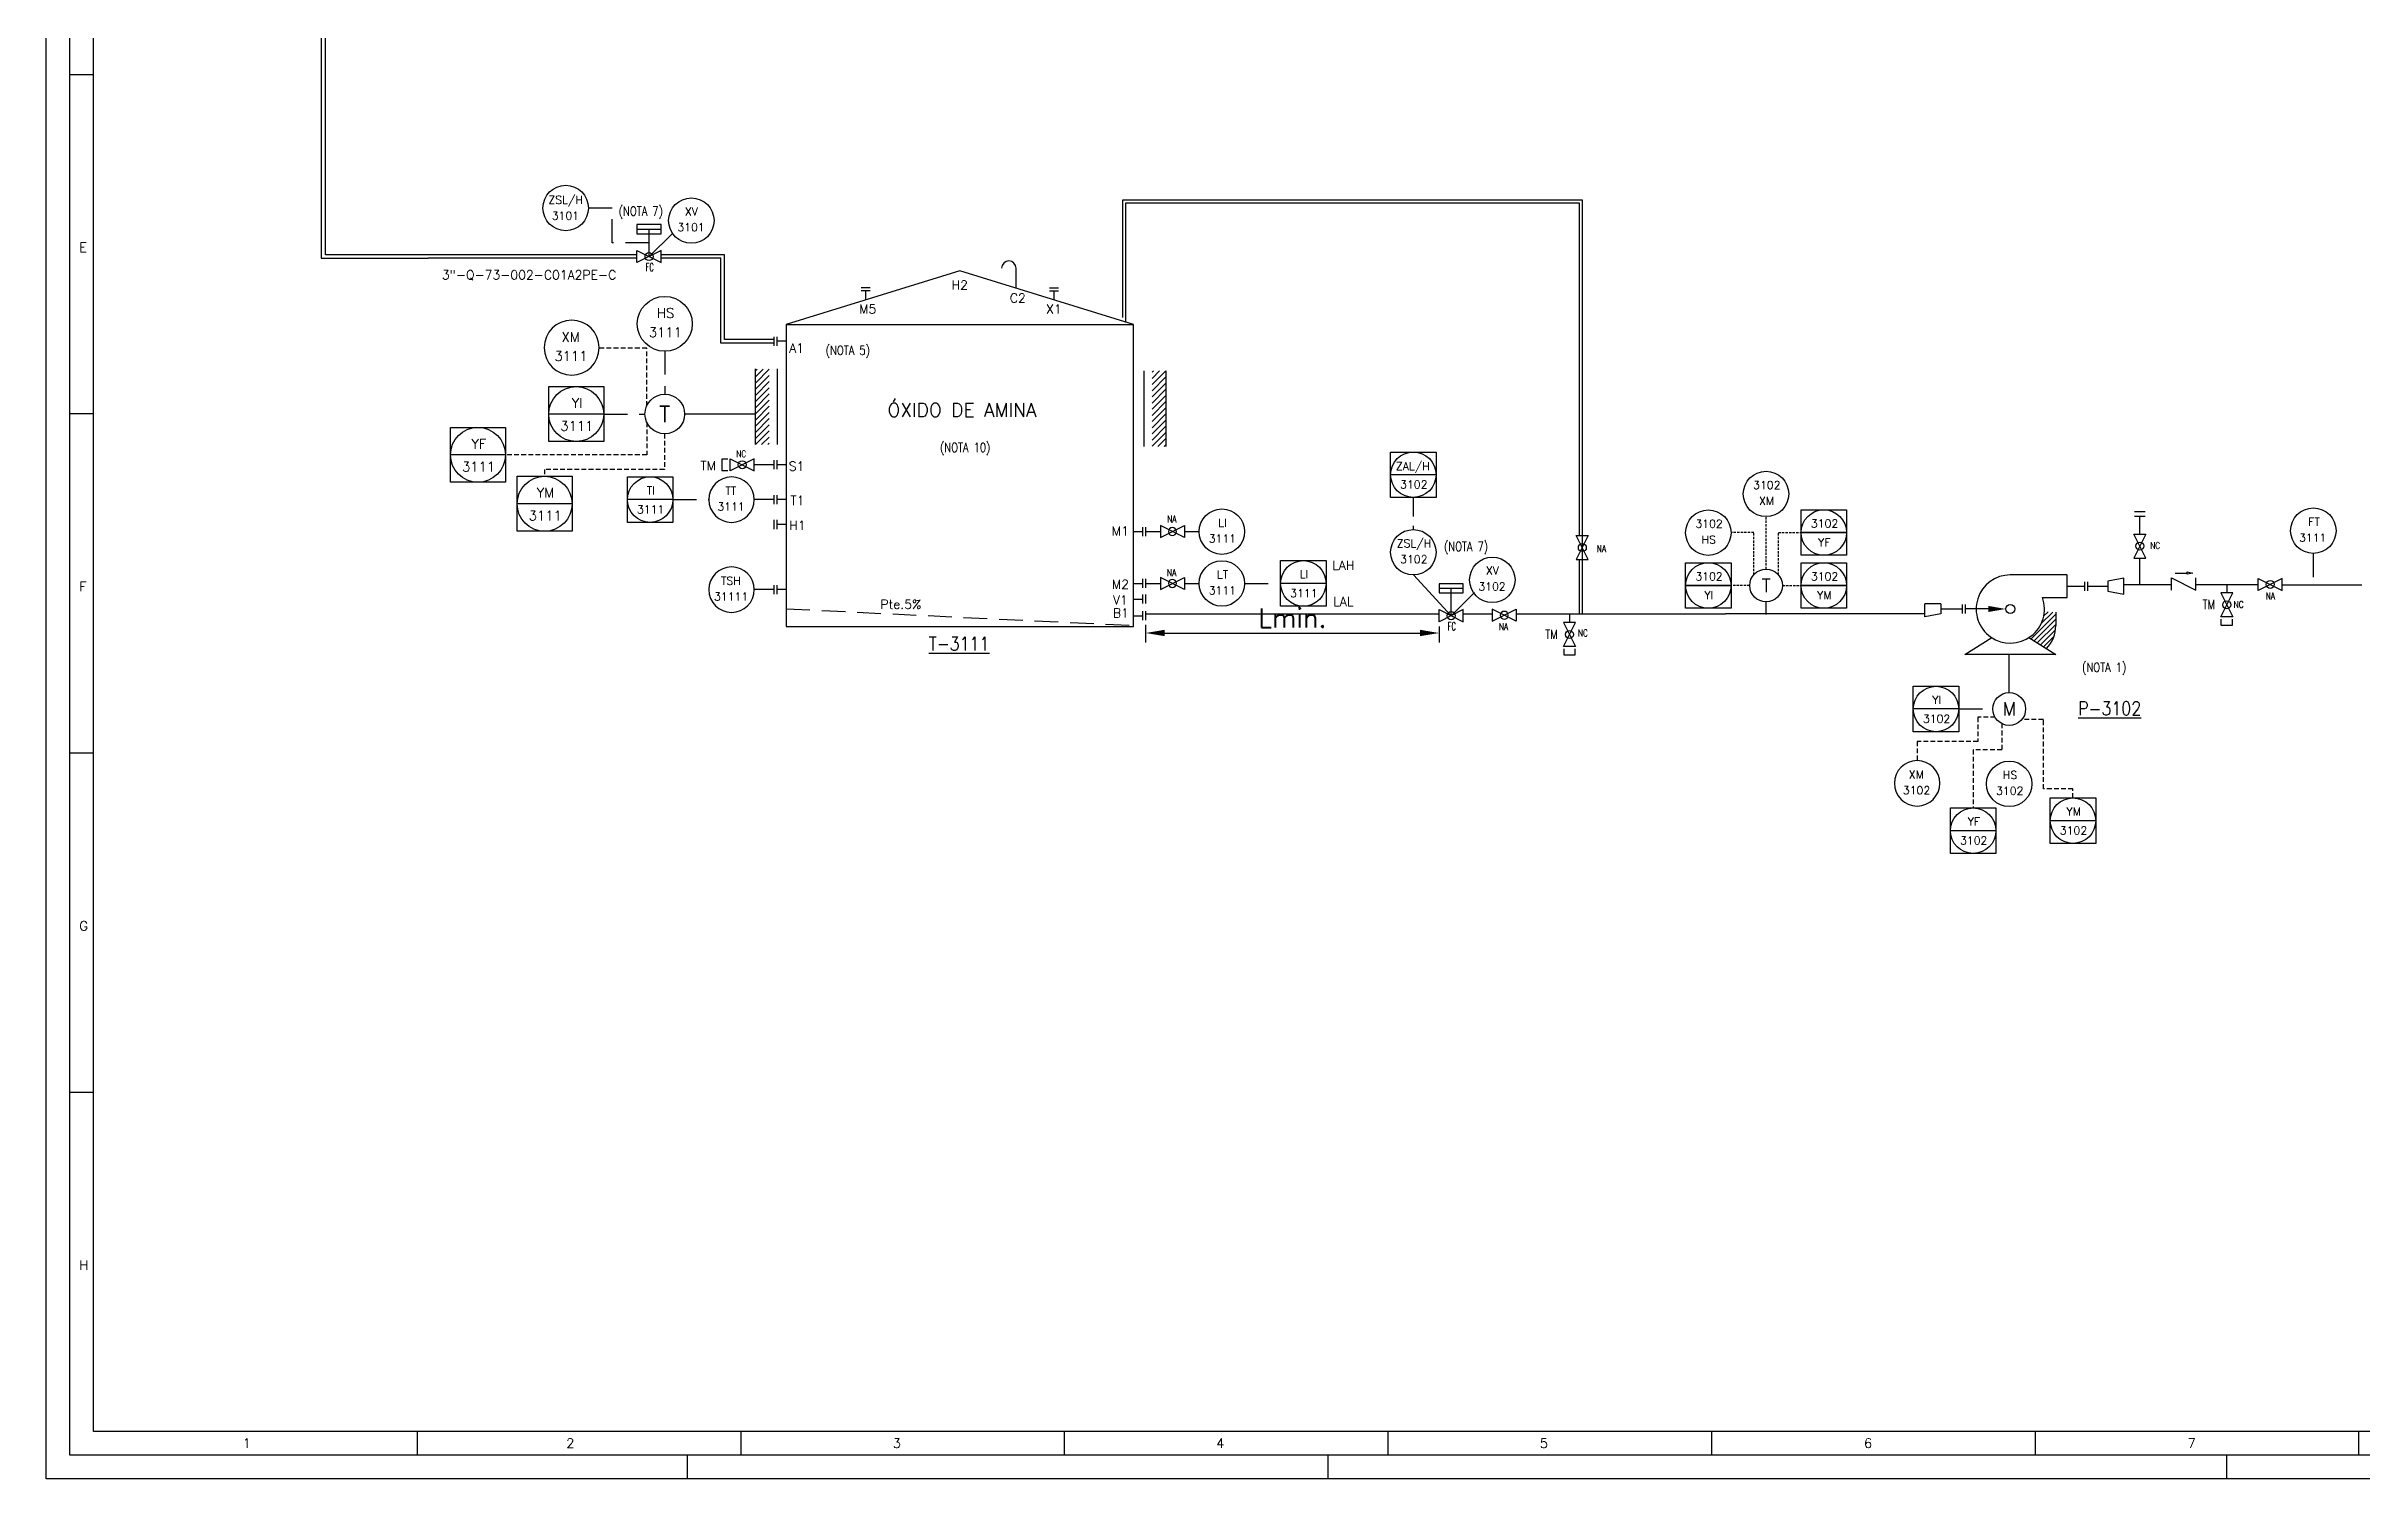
# Model space of a CAD drawing. Header units: millimetres. Extents: x 559 to 3993, y 623 to 920.
# Drawn here: x 3095.2 to 3339.7, y 622.9 to 774.2 of the extents above; entities that cross this region are included whole.
import ezdxf
from ezdxf.enums import TextEntityAlignment as Align

# ---------------------------------------------------------------- set-up
doc = ezdxf.new("R2010")
doc.units = ezdxf.units.MM
doc.linetypes.add('TRAZOS', pattern=[0.75, 0.5, -0.25])
for name, color, linetype in [('CAJETIN', 1, 'Continuous'), ('COTAS', 4, 'Continuous'), ('EQUIPOS', 5, 'Continuous'), ('EQUIPOS 02', 1, 'Continuous'), ('FORMATO', 7, 'Continuous'), ('INSTRUMENTOS', 1, 'Continuous'), ('TEX', 7, 'Continuous'), ('TEXTO-VALVULAS Y ACCESORIOS', 7, 'Continuous'), ('TUBERIA', 5, 'Continuous'), ('TUBERÍA2', 1, 'TRAZOS'), ('VALVULAS Y ACCESORIOS', 1, 'Continuous')]:
    doc.layers.add(name, color=color, linetype=linetype)
doc.layers.add('TUBERÍA3', color=1, linetype='Continuous', true_color=0xff0000)
doc.styles.add('PY', font='ROMANS.shx')
doc.styles.add('PY1', font='ROMANS.shx', dxfattribs={"width": 0.8})
doc.styles.add('PY3', font='ROMANS.shx', dxfattribs={"width": 0.6})
doc.linetypes.add('SEÑAL_MECANICA2', pattern='A,4.411183,["o",PY,S=4.130212,R=360,X=0,Y=-1.374288],0.588817,-0.374158,["",PY,S=2,R=360,X=0,Y=-0.688262],-2.183682', length=7.55784)
doc.dimstyles.new('1-5', dxfattribs={"dimtxt": 2, "dimasz": 2, "dimexe": 1, "dimexo": 0.5, "dimgap": 0.6, "dimtad": 1, "dimdec": 0, "dimlfac": 5, "dimzin": 0, "dimdsep": 46, "dimtxsty": 'PY', "dimcen": 0.7, "dimclrd": 4, "dimclre": 4, "dimclrt": 7, "dimazin": 0, "dimtfac": 1, "dimtdec": 0, "dimtofl": 0, "dimtmove": 0, "dimatfit": 3, "dimfxl": 1, "dimtolj": 1, "dimtzin": 0, "dimarcsym": 0})

# ---------------------------------------------------------------- blocks, each defined once
blk = doc.blocks.new('VALV GLOB-V')
at = {"layer": 'INSTRUMENTOS', "color": 1, "flags": 128}
blk.add_lwpolyline([(5.7, -1.43), (5.7, 1.43), (0, -1.43), (0, 1.43)], close=True, dxfattribs=at)
at = {"layer": 'INSTRUMENTOS', "color": 1}
blk.add_circle((2.85, 0), 0.95, dxfattribs=at)
at = {"layer": 'INSTRUMENTOS', "color": 7, "linetype": 'SEÑAL_MECANICA2', "style": 'PY'}
blk.add_attdef('REF.', text='', height=2, dxfattribs=at).set_placement((3, -3.37), align=Align.MIDDLE)
blk = doc.blocks.new('SEÑAL CIR')
at = {"color": 1}
blk.add_circle((0, 5.7), 5.7, dxfattribs=at)
at = {"layer": 'INSTRUMENTOS', "linetype": 'Continuous', "style": 'PY', "flags": 4}
for p in [(0.18, 6.94), (0.13, 2.95)]:
    blk.add_attdef('---', text='', height=2, dxfattribs=at).set_placement(p, align=Align.CENTER)
blk = doc.blocks.new('SEÑAL CIRCU MARCO')
at = {"color": 1, "linetype": 'Continuous', "ltscale": 0.5}
blk.add_line((5.7, 5.7), (-5.7, 5.7), dxfattribs=at)
at = {"color": 1, "flags": 128}
blk.add_lwpolyline([(5.7, 0), (-5.7, 0), (-5.7, 11.4), (5.7, 11.4)], close=True, dxfattribs=at)
at = {"color": 1}
blk.add_circle((0, 5.7), 5.7, dxfattribs=at)
at = {"style": 'PY'}
for tag, p in [('XXX', (0.18, 7.98)), ('YYY', (0.13, 3.24))]:
    blk.add_attdef(tag, text='', height=2, dxfattribs=at).set_placement(p, align=Align.MIDDLE)
blk = doc.blocks.new('*D19')
at = {"layer": 'COTAS', "color": 4, "lineweight": -2, "transparency": 16777216}
for p, q in [((3211.3, 713.06), (3211.3, 711.21)), ((3213.3, 712.21), (3240.28, 712.21)), ((3242.28, 712.9), (3242.28, 711.21))]:
    blk.add_line(p, q, dxfattribs=at)
at = {"layer": 'COTAS', "color": 4, "transparency": 16777216}
for points in [[(3213.3, 712.55), (3213.3, 711.88), (3211.3, 712.21)], [(3240.28, 712.55), (3240.28, 711.88), (3242.28, 712.21)]]:
    blk.add_solid(points, dxfattribs=at)
at = {"layer": 'Defpoints', "color": 0, "transparency": 16777216}
for p in [(3211.3, 713.56), (3242.28, 713.4), (3242.28, 712.21)]:
    blk.add_point(p, dxfattribs=at)
at = {"layer": 'COTAS', "color": 7, "transparency": 16777216, "insert": (3226.79, 713.81), "char_height": 2, "attachment_point": 5, "style": 'PY'}
blk.add_mtext('\\A1;Lmin.', dxfattribs=at)
blk = doc.blocks.new('MARCO-A1')
at = {"layer": 'FORMATO', "color": 5}
for p, q in [((5, 297), (10, 297)), ((5, 225.25), (10, 225.25)), ((5, 153.5), (10, 153.5)), ((5, 81.75), (10, 81.75)), ((78.42, 10), (78.42, 5)), ((146.83, 10), (146.83, 5)), ((215.25, 10), (215.25, 5)), ((283.67, 10), (283.67, 5)), ((352.08, 10), (352.08, 5)), ((420.5, 10), (420.5, 5)), ((488.92, 10), (488.92, 5))]:
    blk.add_line(p, q, dxfattribs=at)
at = {"layer": 'FORMATO', "color": 1, "linetype": 'Continuous'}
for p, q in [((135.5, 5), (135.5, 0)), ((271, 5), (271, 0)), ((461, 5), (461, 0))]:
    blk.add_line(p, q, dxfattribs=at)
at = {"layer": 'FORMATO', "color": 1}
blk.add_lwpolyline([(0, 594), (841, 594), (841, 0), (0, 0)], close=True, dxfattribs=at)
at = {"layer": 'FORMATO', "color": 5}
blk.add_lwpolyline([(5, 589), (836, 589), (836, 5), (5, 5)], close=True, dxfattribs=at)
at = {"layer": 'FORMATO', "color": 8, "linetype": 'Continuous'}
blk.add_lwpolyline([(10, 584), (831, 584), (831, 10), (10, 10)], close=True, dxfattribs=at)
at = {"layer": 'FORMATO', "color": 1, "style": 'PY'}
for s, p in [('E', (7, 259.42)), ('F', (7, 187.67)), ('G', (7, 115.92)), ('H', (7, 44.17)), ('1', (41.52, 6.5)), ('2', (109.93, 6.5)), ('3', (178.99, 6.5)), ('4', (247.4, 6.5)), ('5', (315.82, 6.5)), ('6', (384.34, 6.5)), ('7', (452.75, 6.5))]:
    blk.add_text(s, height=2, dxfattribs=at).set_placement(p)
blk = doc.blocks.new('REDUCCION')
at = {"color": 1}
for p, q in [((0, 2), (0, -2)), ((4, 1.25), (0, 2)), ((4, -1.25), (4, 1.25)), ((0, -2), (4, -1.25))]:
    blk.add_line(p, q, dxfattribs=at)
at = {"style": 'PY1', "width": 0.8}
blk.add_attdef('.', text='', height=2, dxfattribs=at).set_placement((2, -3.65), align=Align.MIDDLE)
blk = doc.blocks.new('FLECHA')
at = {"color": 1}
blk.add_solid([(-0.88, -5), (0.87, -5), (0, 0)], dxfattribs=at)
blk = doc.blocks.new('reduccion1')
at = {"color": 1}
for p, q in [((-3.5084, -1.7542), (-3.5084, 1.096375)), ((0, 1.096375), (-3.5084, 1.096375)), ((0, 1.096375), (0, -1.096375)), ((0, -1.096375), (-3.5084, -1.7542))]:
    blk.add_line(p, q, dxfattribs=at)
blk = doc.blocks.new('VALVULA RETENCION')
at = {"layer": 'VALVULAS Y ACCESORIOS'}
blk.add_line((0.79, 2.4), (3.43, 2.4), dxfattribs=at)
at = {"layer": 'VALVULAS Y ACCESORIOS', "flags": 128}
blk.add_lwpolyline([(0, -1.33), (0, 1.33), (5.33, -1.33), (5.33, 1.33)], dxfattribs=at)
blk.add_lwpolyline([(4.65, 2.4), (3.43, 2.14), (3.43, 2.66)], close=True, dxfattribs=at)
at = {"layer": 'TEXTO-VALVULAS Y ACCESORIOS', "linetype": 'SEÑAL_MECANICA2', "style": 'PY1', "width": 0.8}
blk.add_attdef('REF.', text='', height=2, dxfattribs=at).set_placement((2.94, -3.07), align=Align.MIDDLE)

msp = doc.modelspace()

# ---------------------------------------------------------------- hatches: boundary and pattern name
at = {"layer": 'EQUIPOS'}
h = msp.add_hatch(dxfattribs=at)
h.set_pattern_fill('ANSI31', color=4, scale=0.145044, style=0)
h.set_pattern_definition([(45, (2455.0826, 1198.4906), (-0.32563244, 0.32563244), [])])
h.paths.add_polyline_path([(3170.09, 732.11), (3171.54, 732.11), (3171.54, 740.09), (3170.09, 740.09)])
h = msp.add_hatch(dxfattribs=at)
h.set_pattern_fill('ANSI31', color=4, scale=0.145044, angle=180, style=0)
h.set_pattern_definition([(225, (3928.43098, 273.521), (0.32563244, -0.32563244), [])])
h.paths.add_polyline_path([(3213.42, 739.9), (3211.97, 739.9), (3211.97, 731.92), (3213.42, 731.92)])
h = msp.add_hatch(dxfattribs=at)
h.set_pattern_fill('ANSI31', color=4, scale=0.12, style=0)
h.set_pattern_definition([(45, (2800.4027, 1216.4033), (-0.26940768, 0.26940768), [])])
h.paths.add_polyline_path([(3307.4, 713), (3307.4, 714.4), (3306.19, 714.49, -0.236498), (3304.55, 711.72), (3306.42, 710.56, 0.193128)])

# ---------------------------------------------------------------- linework, layer by layer
at = {"color": 1}
for p, q in [((3158.86, 751.97), (3161.35, 754.41)), ((3170.09, 735.34), (3162.61, 735.34)), ((3172.08, 729.98), (3169.97, 729.98)), ((3172.08, 726.3), (3169.97, 726.3)), ((3211.3, 722.92), (3212.86, 722.92)), ((3215.39, 722.92), (3216.95, 722.92)), ((3172.08, 716.79), (3169.97, 716.79)), ((3211.3, 717.45), (3212.86, 717.45)), ((3215.39, 717.45), (3216.95, 717.45)), ((3243.56, 714.04), (3239.57, 718.34)), ((3243.56, 714.04), (3246.04, 716.48)), ((3325.45, 717.34), (3325.45, 716.45)), ((3256.04, 714.21), (3256.04, 713.32)), ((3302.49, 705.92), (3302.49, 709.97))]:
    msp.add_line(p, q, dxfattribs=at)
at = {"color": 1, "flags": 128}
for points in [[(3167.19, 730.58), (3166.56, 730.58), (3166.56, 729.38), (3167.19, 729.38)], [(3324.85, 713.67), (3324.85, 713.04), (3326.05, 713.04), (3326.05, 713.67)], [(3255.44, 710.54), (3255.44, 709.91), (3256.64, 709.91), (3256.64, 710.54)]]:
    msp.add_lwpolyline(points, dxfattribs=at)
at = {"color": 1}
for centre, radius in [((3160.52, 735.34), 2.09), ((3276.81, 717.23), 1.73), ((3302.49, 704.19), 1.73)]:
    msp.add_circle(centre, radius, dxfattribs=at)
at = {"layer": 'CAJETIN', "color": 1, "linetype": 'TRAZOS', "ltscale": 5}
for p, q in [((3154.98, 757.1), (3152.46, 757.1)), ((3154.98, 753.42), (3154.98, 757.1)), ((3158.86, 753.42), (3154.98, 753.42)), ((3161.37, 726.3), (3165.17, 726.3)), ((3221.75, 717.45), (3225.55, 717.45)), ((3173.35, 714.77), (3210.03, 713))]:
    msp.add_line(p, q, dxfattribs=at)
at = {"layer": 'CAJETIN', "color": 1, "linetype": 'TRAZOS', "ltscale": 4}
msp.add_line((3239.56, 726.53), (3239.56, 723.14), dxfattribs=at)
at = {"layer": 'EQUIPOS'}
for p, q in [((3191.69, 750.48), (3173.35, 744.78)), ((3210.03, 744.78), (3191.69, 750.48)), ((3173.35, 744.78), (3173.35, 712.9)), ((3210.03, 714.78), (3210.03, 744.78)), ((3210.03, 712.9), (3210.03, 714.78)), ((3211.3, 714.23), (3242.28, 714.24)), ((3250.4, 714.24), (3272.54, 714.23)), ((3173.35, 712.9), (3210.03, 712.9))]:
    msp.add_line(p, q, dxfattribs=at)
at = {"layer": 'EQUIPOS', "color": 4}
for p, q in [((3170.09, 732.11), (3170.09, 740.1)), ((3172.41, 732.11), (3172.41, 740.1)), ((3211.1, 739.9), (3211.1, 731.92)), ((3213.42, 739.9), (3213.42, 731.92)), ((3307.4, 714.4), (3307.4, 713))]:
    msp.add_line(p, q, dxfattribs=at)
at = {"layer": 'EQUIPOS', "linetype": 'Continuous'}
for p, q in [((3308.6, 717.15), (3310.47, 717.15)), ((3300.72, 714.75), (3297.88, 714.75))]:
    msp.add_line(p, q, dxfattribs=at)
at = {"layer": 'EQUIPOS'}
msp.add_lwpolyline([(3208.89, 745.55), (3208.89, 757.95), (3257.41, 757.95), (3257.41, 714.24)], dxfattribs=at)
at = {"layer": 'EQUIPOS', "linetype": 'Continuous', "flags": 128}
msp.add_lwpolyline([(3197.62, 748.63), (3197.62, 750.74, 1), (3196.09, 750.74, -1)], format="xyb", dxfattribs=at)
at = {"layer": 'EQUIPOS', "color": 5, "linetype": 'Continuous'}
msp.add_lwpolyline([(3308.6, 718.35), (3302.6, 718.35, 3.146264), (3306, 715.95), (3308.6, 715.95)], format="xyb", close=True, dxfattribs=at)
msp.add_lwpolyline([(3304.55, 711.72), (3307.4, 709.95), (3297.8, 709.95), (3300.66, 711.72)], dxfattribs=at)
msp.add_circle((3302.6, 714.75), 0.48, dxfattribs=at)
at = {"layer": 'EQUIPOS', "color": 4}
msp.add_arc((3303.87, 713), 3.53, 316.2767, 0, dxfattribs=at)
at = {"layer": 'EQUIPOS 02', "color": 5}
msp.add_line((3173.35, 744.78), (3210.03, 744.78), dxfattribs=at)
at = {"layer": 'TUBERIA', "color": 4}
for p, q in [((3257.12, 757.62), (3209.16, 757.62)), ((3209.16, 757.62), (3209.16, 745.13)), ((3257.12, 722.53), (3257.12, 757.62)), ((3257.12, 714.19), (3257.12, 719.96))]:
    msp.add_line(p, q, dxfattribs=at)
at = {"layer": 'TUBERIA', "color": 4, "linetype": 'Continuous'}
for p, q in [((3157.58, 751.79), (3135.52, 751.79)), ((3166.24, 751.79), (3160.14, 751.79)), ((3166.24, 751.79), (3160.14, 751.79)), ((3166.24, 751.79), (3160.14, 751.79)), ((3166.43, 751.79), (3164.18, 751.79)), ((3166.43, 751.79), (3166.24, 751.79)), ((3166.43, 742.83), (3166.43, 751.79)), ((3172.08, 742.83), (3166.43, 742.83))]:
    msp.add_line(p, q, dxfattribs=at)
at = {"layer": 'TUBERIA', "color": 5, "linetype": 'Continuous'}
for p, q in [((3157.58, 752.17), (3135.91, 752.17)), ((3166.24, 752.17), (3160.14, 752.17)), ((3166.24, 752.17), (3160.14, 752.17)), ((3164.18, 752.17), (3160.14, 752.17)), ((3166.82, 752.17), (3164.18, 752.17)), ((3166.82, 752.17), (3164.18, 752.17)), ((3166.82, 743.21), (3166.82, 752.17)), ((3172.08, 743.21), (3166.82, 743.21)), ((3310.79, 717.15), (3312.91, 717.15)), ((3314.57, 717.34), (3319.64, 717.34)), ((3322.22, 717.34), (3328.81, 717.34)), ((3331.28, 717.31), (3339.71, 717.31)), ((3293.55, 714.23), (3272.54, 714.23)), ((3295.25, 714.75), (3297.56, 714.75))]:
    msp.add_line(p, q, dxfattribs=at)
at = {"layer": 'TUBERIA', "linetype": 'Continuous'}
for p, q in [((3181.74, 747.39), (3181.74, 748.34)), ((3201.63, 747.39), (3201.63, 748.34)), ((3173.35, 743.02), (3172.4, 743.02)), ((3173.35, 743.02), (3172.4, 743.02)), ((3173.35, 729.98), (3172.4, 729.98)), ((3173.35, 726.3), (3172.4, 726.3)), ((3173.35, 723.67), (3172.4, 723.67)), ((3210.03, 722.92), (3210.98, 722.92)), ((3173.35, 716.79), (3172.4, 716.79)), ((3210.03, 717.45), (3210.98, 717.45)), ((3210.03, 715.8), (3210.98, 715.8)), ((3210.03, 714.04), (3210.98, 714.04)), ((3298.08, 714.75), (3297.88, 714.75))]:
    msp.add_line(p, q, dxfattribs=at)
at = {"layer": 'TUBERIA', "color": 1, "linetype": 'TRAZOS', "ltscale": 5}
for p, q in [((3160.52, 742.02), (3160.52, 737.45)), ((3154.07, 735.34), (3158.43, 735.34)), ((3334.6, 720.62), (3334.6, 717.33)), ((3297.16, 704.19), (3300.76, 704.19))]:
    msp.add_line(p, q, dxfattribs=at)
at = {"layer": 'TUBERIA', "color": 5}
msp.add_line((3244.84, 714.22), (3247.87, 714.22), dxfattribs=at)
at = {"layer": 'TUBERIA', "color": 5, "linetype": 'Continuous'}
for points in [[(3135.91, 752.17), (3124.71, 752.17), (3124.71, 803.73), (3377.35, 803.73), (3377.35, 853.63)], [(3315.7, 725.04), (3316.86, 725.04)], [(3315.7, 724.55), (3316.86, 724.55)], [(3316.28, 722.66), (3316.28, 724.55)], [(3316.28, 717.34), (3316.28, 720.13)]]:
    msp.add_lwpolyline(points, dxfattribs=at)
at = {"layer": 'TUBERIA', "color": 4, "linetype": 'Continuous'}
msp.add_lwpolyline([(3376.97, 853.25), (3376.97, 804.37), (3124.25, 804.37), (3124.25, 751.79), (3135.52, 751.79)], dxfattribs=at)
at = {"layer": 'TUBERÍA2'}
for points in [[(3158.62, 736.21), (3158.62, 742.28), (3153.59, 742.28)], [(3158.62, 734.47), (3158.62, 731.03), (3143.69, 731.03)], [(3160.48, 733.26), (3160.48, 729.48), (3147.83, 729.48), (3147.83, 728.76)], [(3301.01, 703.31), (3299.18, 703.31), (3299.18, 700.76), (3292.76, 700.76), (3292.76, 698.74)], [(3301.71, 702.65), (3301.71, 699.89), (3298.68, 699.89), (3298.68, 693.73)], [(3309.22, 694.78), (3309.22, 695.74), (3306.09, 695.74), (3306.09, 703.09), (3303.82, 703.09)]]:
    msp.add_lwpolyline(points, dxfattribs=at)
at = {"layer": 'TUBERÍA2', "ltscale": 0.5}
for points in [[(3276.81, 718.96), (3276.81, 724.5)], [(3275.51, 718.37), (3275.51, 722.82), (3273.11, 722.82)], [(3278.11, 718.37), (3278.11, 722.82), (3280.51, 722.82)], [(3275.08, 717.23), (3273.11, 717.23)], [(3278.54, 717.23), (3280.51, 717.23)]]:
    msp.add_lwpolyline(points, dxfattribs=at)
at = {"layer": 'TUBERÍA3'}
for points in [[(3280.51, 722.82), (3285.31, 722.82)], [(3268.31, 717.23), (3273.11, 717.23)], [(3280.51, 717.23), (3285.31, 717.23)], [(3276.81, 714.18), (3276.81, 715.5)]]:
    msp.add_lwpolyline(points, dxfattribs=at)
for centre in [(3282.91, 722.82), (3270.71, 717.23), (3282.91, 717.23)]:
    msp.add_circle(centre, 2.4, dxfattribs=at)
at = {"layer": 'VALVULAS Y ACCESORIOS'}
for p, q in [((3157.58, 754.87), (3160.14, 754.87)), ((3158.86, 751.97), (3158.86, 754.87)), ((3242.28, 716.94), (3244.84, 716.94)), ((3243.56, 714.04), (3243.56, 716.94))]:
    msp.add_line(p, q, dxfattribs=at)
at = {"layer": 'VALVULAS Y ACCESORIOS', "ltscale": 0.1}
for p, q in [((3182.22, 748.66), (3181.26, 748.66)), ((3182.22, 748.34), (3181.26, 748.34)), ((3201.15, 748.66), (3202.11, 748.66)), ((3201.15, 748.34), (3202.11, 748.34)), ((3172.08, 742.54), (3172.08, 743.5)), ((3172.4, 742.54), (3172.4, 743.5)), ((3172.08, 729.5), (3172.08, 730.46)), ((3172.4, 729.5), (3172.4, 730.46)), ((3172.08, 725.82), (3172.08, 726.78)), ((3172.4, 725.82), (3172.4, 726.78)), ((3172.08, 723.19), (3172.08, 724.15)), ((3172.4, 723.19), (3172.4, 724.15)), ((3210.98, 723.4), (3210.98, 722.44)), ((3211.3, 723.4), (3211.3, 722.44)), ((3172.08, 716.31), (3172.08, 717.27)), ((3172.4, 716.31), (3172.4, 717.27)), ((3210.98, 717.93), (3210.98, 716.97)), ((3211.3, 717.93), (3211.3, 716.97)), ((3310.47, 716.67), (3310.47, 717.63)), ((3310.79, 716.67), (3310.79, 717.63)), ((3210.98, 716.28), (3210.98, 715.32)), ((3210.98, 714.52), (3210.98, 713.56)), ((3211.3, 716.28), (3211.3, 715.32)), ((3211.3, 714.52), (3211.3, 713.56)), ((3297.56, 714.27), (3297.56, 715.23)), ((3297.88, 714.27), (3297.88, 715.23)), ((3297.88, 714.27), (3297.88, 715.23))]:
    msp.add_line(p, q, dxfattribs=at)
at = {"layer": 'VALVULAS Y ACCESORIOS', "flags": 128}
for points in [[(3157.58, 755.35), (3157.58, 754.39), (3160.14, 754.39), (3160.14, 755.35)], [(3157.58, 751.33), (3157.58, 752.61), (3160.14, 751.33), (3160.14, 752.61)], [(3242.28, 717.42), (3242.28, 716.46), (3244.84, 716.46), (3244.84, 717.42)]]:
    msp.add_lwpolyline(points, close=True, dxfattribs=at)

# ---------------------------------------------------------------- block references
at = {"xscale": 0.499409123998651, "yscale": 0.499409123998651, "zscale": 0.499409123998651}
msp.add_blockref('MARCO-A1', (3095.21, 622.89), dxfattribs=at)
at = {"linetype": 'Continuous'}
ref = msp.add_blockref('SEÑAL CIR', (3150.06, 754.7), dxfattribs=dict(at, xscale=0.4210079999999652, yscale=0.4210079999999652, zscale=0.4210079999999652))
ref.add_attrib('---', 'ZSL/H', dxfattribs={"layer": 'INSTRUMENTOS', "color": 7, "linetype": 'Continuous', "height": 0.842, "style": 'PY'}).set_placement((3150.06, 757.54), align=Align.CENTER)
ref.add_attrib('---', '3101', dxfattribs={"layer": 'INSTRUMENTOS', "color": 7, "linetype": 'Continuous', "height": 0.842, "style": 'PY'}).set_placement((3150.02, 755.86), align=Align.CENTER)
ref = msp.add_blockref('SEÑAL CIR', (3163.33, 753.37), dxfattribs=dict(at, xscale=0.4210079999999652, yscale=0.4210079999999652, zscale=0.4210079999999652))
ref.add_attrib('---', 'XV', dxfattribs={"layer": 'INSTRUMENTOS', "color": 7, "linetype": 'Continuous', "height": 0.842, "style": 'PY'}).set_placement((3163.33, 756.32), align=Align.CENTER)
ref.add_attrib('---', '3101', dxfattribs={"layer": 'INSTRUMENTOS', "color": 7, "linetype": 'Continuous', "height": 0.842, "style": 'PY'}).set_placement((3163.29, 754.65), align=Align.CENTER)
ref = msp.add_blockref('VALV GLOB-V', (3157.58, 751.97), dxfattribs=dict(at, xscale=0.4491230315786743, yscale=0.4491230315786743, zscale=0.4491230315786743))
ref.add_attrib('REF.', 'FC', dxfattribs={"layer": 'INSTRUMENTOS', "color": 7, "linetype": 'SEÑAL_MECANICA2', "height": 0.853, "style": 'PY3', "width": 0.6}).set_placement((3158.93, 750.85), align=Align.MIDDLE)
ref = msp.add_blockref('SEÑAL CIR', (3160.52, 741.97), dxfattribs=dict(at, xscale=0.5088713881962679, yscale=0.5088713881962679, zscale=0.5088713881962679))
ref.add_attrib('---', 'HS', dxfattribs={"layer": 'INSTRUMENTOS', "color": 7, "linetype": 'Continuous', "height": 1.018, "style": 'PY'}).set_placement((3160.61, 745.5), align=Align.CENTER)
ref.add_attrib('---', '3111', dxfattribs={"layer": 'INSTRUMENTOS', "color": 7, "linetype": 'Continuous', "height": 1.018, "style": 'PY'}).set_placement((3160.58, 743.47), align=Align.CENTER)
ref = msp.add_blockref('SEÑAL CIR', (3150.69, 739.45), dxfattribs=dict(at, xscale=-0.5088713881963338, yscale=0.5088713881963338, zscale=0.5088713881963338))
ref.add_attrib('---', 'XM', dxfattribs={"layer": 'INSTRUMENTOS', "color": 7, "linetype": 'Continuous', "height": 1.018, "style": 'PY'}).set_placement((3150.59, 742.98), align=Align.CENTER)
ref.add_attrib('---', '3111', dxfattribs={"layer": 'INSTRUMENTOS', "color": 7, "linetype": 'Continuous', "height": 1.018, "style": 'PY'}).set_placement((3150.62, 740.95), align=Align.CENTER)
for p, xscale, yscale, zscale, values in [((3151.17, 732.44), 0.5088713881962679, 0.5088713881962679, 0.5088713881962679, {'XXX': 'YI', 'YYY': '3111'}), ((3140.79, 728.13), 0.5088713881963338, 0.5088713881963338, 0.5088713881963338, {'XXX': 'YF', 'YYY': '3111'}), ((3147.83, 722.96), 0.5088713881963338, 0.5088713881963338, 0.5088713881963338, {'XXX': 'YM', 'YYY': '3111'}), ((3158.97, 723.9), 0.4213384385235259, 0.4213384385235259, 0.4213384385235259, {'XXX': 'TI', 'YYY': '3111'}), ((3282.91, 720.42), 0.4210080000000198, 0.4210080000000198, 0.4210080000000198, {'XXX': '3102', 'YYY': 'YF'}), ((3227.95, 715.05), 0.4213384385235259, 0.4213384385235259, 0.4213384385235259, {'XXX': 'LI', 'YYY': '3111'}), ((3270.71, 714.83), 0.4210080000000198, 0.4210080000000198, 0.4210080000000198, {'XXX': '3102', 'YYY': 'YI'}), ((3282.91, 714.83), 0.4210080000000198, 0.4210080000000198, 0.4210080000000198, {'XXX': '3102', 'YYY': 'YM'}), ((3294.76, 701.79), 0.4210079999999652, 0.4210079999999652, 0.4210079999999652, {'XXX': 'YI', 'YYY': '3102'}), ((3309.22, 689.99), 0.4210080000000198, 0.4210080000000198, 0.4210080000000198, {'XXX': 'YM', 'YYY': '3102'}), ((3298.68, 688.93), 0.4210080000000198, 0.4210080000000198, 0.4210080000000198, {'XXX': 'YF', 'YYY': '3102'})]:
    msp.add_blockref('SEÑAL CIRCU MARCO', p, dxfattribs=dict(xscale=xscale, yscale=yscale, zscale=zscale)).add_auto_attribs(values)
ref = msp.add_blockref('SEÑAL CIRCU MARCO', (3239.56, 726.53), dxfattribs=dict(xscale=0.4210079999999652, yscale=0.4210079999999652, zscale=0.4210079999999652))
ref.add_attrib('XXX', 'ZAL/H', dxfattribs={"height": 0.842, "style": 'PY'}).set_placement((3239.51, 729.76), align=Align.MIDDLE)
ref.add_attrib('YYY', '3102', dxfattribs={"height": 0.842, "style": 'PY'}).set_placement((3239.62, 727.9), align=Align.MIDDLE)
ref = msp.add_blockref('SEÑAL CIR', (3167.57, 723.9), dxfattribs=dict(at, xscale=-0.4210080000000744, yscale=0.4210079999999652, zscale=0.421008))
ref.add_attrib('---', 'TT', dxfattribs={"layer": 'INSTRUMENTOS', "color": 7, "linetype": 'Continuous', "height": 0.842, "style": 'PY'}).set_placement((3167.5, 726.82), align=Align.CENTER)
ref.add_attrib('---', '3111', dxfattribs={"layer": 'INSTRUMENTOS', "color": 7, "linetype": 'Continuous', "height": 0.842, "style": 'PY'}).set_placement((3167.52, 725.14), align=Align.CENTER)
for name, p, xscale, yscale, zscale in [('VALV GLOB-V', (3167.44, 729.98), 0.4431663157893854, 0.4431663157893854, 0.4431663157893854), ('VALVULA RETENCION', (3319.64, 717.39), 0.48, 0.48, 0.48), ('VALV GLOB-V', (3328.79, 717.35), 0.4431663157893854, 0.4431663157893854, 0.4431663157893854)]:
    msp.add_blockref(name, p, dxfattribs=dict(at, xscale=xscale, yscale=yscale, zscale=zscale))
ref = msp.add_blockref('SEÑAL CIR', (3276.81, 724.5), dxfattribs=dict(at, xscale=0.4210080000000198, yscale=0.4210080000000198, zscale=0.4210080000000198))
ref.add_attrib('---', '3102', dxfattribs={"layer": 'INSTRUMENTOS', "color": 7, "linetype": 'Continuous', "height": 0.842, "style": 'PY'}).set_placement((3276.89, 727.42), align=Align.CENTER)
ref.add_attrib('---', 'XM', dxfattribs={"layer": 'INSTRUMENTOS', "color": 7, "linetype": 'Continuous', "height": 0.842, "style": 'PY'}).set_placement((3276.86, 725.74), align=Align.CENTER)
ref = msp.add_blockref('SEÑAL CIR', (3219.35, 720.52), dxfattribs=dict(at, xscale=0.4210079999999652, yscale=0.4210079999999652, zscale=0.4210079999999652))
ref.add_attrib('---', 'LI', dxfattribs={"layer": 'INSTRUMENTOS', "color": 7, "linetype": 'Continuous', "height": 0.842, "style": 'PY'}).set_placement((3219.42, 723.44), align=Align.CENTER)
ref.add_attrib('---', '3111', dxfattribs={"layer": 'INSTRUMENTOS', "color": 7, "linetype": 'Continuous', "height": 0.842, "style": 'PY'}).set_placement((3219.4, 721.76), align=Align.CENTER)
ref = msp.add_blockref('SEÑAL CIR', (3270.71, 720.41), dxfattribs=dict(at, xscale=0.4210080000000198, yscale=0.4210080000000198, zscale=0.4210080000000198))
ref.add_attrib('---', '3102', dxfattribs={"layer": 'INSTRUMENTOS', "color": 7, "linetype": 'Continuous', "height": 0.842, "style": 'PY'}).set_placement((3270.79, 723.33), align=Align.CENTER)
ref.add_attrib('---', 'HS', dxfattribs={"layer": 'INSTRUMENTOS', "color": 7, "linetype": 'Continuous', "height": 0.842, "style": 'PY'}).set_placement((3270.76, 721.65), align=Align.CENTER)
ref = msp.add_blockref('SEÑAL CIR', (3334.6, 720.62), dxfattribs=dict(at, xscale=0.4210079999999652, yscale=0.4210079999999652, zscale=0.4210079999999652))
ref.add_attrib('---', 'FT', dxfattribs={"layer": 'INSTRUMENTOS', "color": 7, "linetype": 'Continuous', "height": 0.842, "style": 'PY'}).set_placement((3334.67, 723.54), align=Align.CENTER)
ref.add_attrib('---', '3111', dxfattribs={"layer": 'INSTRUMENTOS', "color": 7, "linetype": 'Continuous', "height": 0.842, "style": 'PY'}).set_placement((3334.53, 721.86), align=Align.CENTER)
for p, xscale, yscale, zscale, rotation in [((3212.86, 722.92), -0.4431663157893854, 0.4431663157894946, 0.4431663157894525, 180), ((3257.41, 722.5), 0.4431663157893854, 0.4431663157893854, 0.4431663157893854, 270), ((3316.28, 722.66), 0.4431663157894946, 0.4431663157894946, 0.4431663157894946, 270), ((3212.86, 717.45), -0.4431663157893854, 0.4431663157894946, 0.4431663157894525, 180), ((3325.45, 713.93), 0.4431663157893854, 0.4431663157893854, 0.4431663157893854, 90), ((3247.9, 714.08), -0.4431663157893854, 0.4431663157894946, 0.4431663157894525, 180), ((3256.04, 710.79), 0.4431663157893854, 0.4431663157893854, 0.4431663157893854, 90)]:
    msp.add_blockref('VALV GLOB-V', p, dxfattribs=dict(at, xscale=xscale, yscale=yscale, zscale=zscale, rotation=rotation))
ref = msp.add_blockref('SEÑAL CIR', (3239.56, 718.34), dxfattribs=dict(at, xscale=0.4210079999999652, yscale=0.4210079999999652, zscale=0.4210079999999652))
ref.add_attrib('---', 'ZSL/H', dxfattribs={"layer": 'INSTRUMENTOS', "color": 7, "linetype": 'Continuous', "height": 0.842, "style": 'PY'}).set_placement((3239.64, 721.26), align=Align.CENTER)
ref.add_attrib('---', '3102', dxfattribs={"layer": 'INSTRUMENTOS', "color": 7, "linetype": 'Continuous', "height": 0.842, "style": 'PY'}).set_placement((3239.62, 719.58), align=Align.CENTER)
ref = msp.add_blockref('SEÑAL CIR', (3167.57, 714.39), dxfattribs=dict(at, xscale=-0.4210080000000744, yscale=0.4210079999999652, zscale=0.421008))
ref.add_attrib('---', 'TSH', dxfattribs={"layer": 'INSTRUMENTOS', "color": 7, "linetype": 'Continuous', "height": 0.842, "style": 'PY'}).set_placement((3167.5, 717.31), align=Align.CENTER)
ref.add_attrib('---', '31111', dxfattribs={"layer": 'INSTRUMENTOS', "color": 7, "linetype": 'Continuous', "height": 0.842, "style": 'PY'}).set_placement((3167.52, 715.64), align=Align.CENTER)
ref = msp.add_blockref('SEÑAL CIR', (3219.35, 715.05), dxfattribs=dict(at, xscale=0.4210079999999652, yscale=0.4210079999999652, zscale=0.4210079999999652))
ref.add_attrib('---', 'LT', dxfattribs={"layer": 'INSTRUMENTOS', "color": 7, "linetype": 'Continuous', "height": 0.842, "style": 'PY'}).set_placement((3219.42, 717.97), align=Align.CENTER)
ref.add_attrib('---', '3111', dxfattribs={"layer": 'INSTRUMENTOS', "color": 7, "linetype": 'Continuous', "height": 0.842, "style": 'PY'}).set_placement((3219.4, 716.29), align=Align.CENTER)
ref = msp.add_blockref('SEÑAL CIR', (3247.91, 715.42), dxfattribs=dict(at, xscale=0.4210079999999652, yscale=0.4210079999999652, zscale=0.4210079999999652))
ref.add_attrib('---', 'XV', dxfattribs={"layer": 'INSTRUMENTOS', "color": 7, "linetype": 'Continuous', "height": 0.842, "style": 'PY'}).set_placement((3247.91, 718.38), align=Align.CENTER)
ref.add_attrib('---', '3102', dxfattribs={"layer": 'INSTRUMENTOS', "color": 7, "linetype": 'Continuous', "height": 0.842, "style": 'PY'}).set_placement((3247.87, 716.7), align=Align.CENTER)
ref = msp.add_blockref('VALV GLOB-V', (3242.28, 714.04), dxfattribs=dict(at, xscale=0.4491230315786743, yscale=0.4491230315786743, zscale=0.4491230315786743))
ref.add_attrib('REF.', 'FC', dxfattribs={"layer": 'INSTRUMENTOS', "color": 7, "linetype": 'SEÑAL_MECANICA2', "height": 0.853, "style": 'PY3', "width": 0.6}).set_placement((3243.63, 712.92), align=Align.MIDDLE)
at = {"color": 4, "xscale": 0.48, "yscale": 0.48, "zscale": 0.48}
msp.add_blockref('reduccion1', (3295.25, 714.75), dxfattribs=at)
at = {"linetype": 'Continuous'}
ref = msp.add_blockref('SEÑAL CIR', (3292.76, 693.94), dxfattribs=dict(at, xscale=-0.4210080000000198, yscale=0.4210080000000198, zscale=0.4210080000000198))
ref.add_attrib('---', 'XM', dxfattribs={"layer": 'INSTRUMENTOS', "color": 7, "linetype": 'Continuous', "height": 0.842, "style": 'PY'}).set_placement((3292.68, 696.86), align=Align.CENTER)
ref.add_attrib('---', '3102', dxfattribs={"layer": 'INSTRUMENTOS', "color": 7, "linetype": 'Continuous', "height": 0.842, "style": 'PY'}).set_placement((3292.7, 695.18), align=Align.CENTER)
ref = msp.add_blockref('SEÑAL CIR', (3302.49, 693.88), dxfattribs=dict(at, xscale=0.4210079999999652, yscale=0.4210079999999652, zscale=0.4210079999999652))
ref.add_attrib('---', 'HS', dxfattribs={"layer": 'INSTRUMENTOS', "color": 7, "linetype": 'Continuous', "height": 0.842, "style": 'PY'}).set_placement((3302.57, 696.8), align=Align.CENTER)
ref.add_attrib('---', '3102', dxfattribs={"layer": 'INSTRUMENTOS', "color": 7, "linetype": 'Continuous', "height": 0.842, "style": 'PY'}).set_placement((3302.54, 695.12), align=Align.CENTER)
at = {"layer": 'INSTRUMENTOS', "xscale": 0.3648000000001048, "yscale": 0.3648000000001048, "zscale": 0.3648000000001048, "rotation": 270}
msp.add_blockref('FLECHA', (3302.12, 714.75), dxfattribs=at)
at = {"layer": 'TUBERIA', "color": 5, "linetype": 'Continuous', "xscale": 0.4210079999999652, "yscale": 0.4210079999999652, "zscale": 0.4210079999999652, "rotation": 180}
msp.add_blockref('REDUCCION', (3314.59, 717.15), dxfattribs=at)

# ---------------------------------------------------------------- texts
at = {"color": 7, "style": 'PY'}
for s, height, p in [('T', 1.69, (3160.52, 735.34)), ('T', 1.4, (3276.81, 717.23)), ('M', 1.4, (3302.49, 704.19))]:
    msp.add_text(s, height=height, dxfattribs=at).set_placement(p, align=Align.MIDDLE)
at = {"layer": 'CAJETIN', "color": 6, "linetype": 'Continuous', "style": 'PY', "width": 0.85}
msp.add_text('%%UT-3111', height=1.44, dxfattribs=at).set_placement((3191.6, 710.37), align=Align.CENTER)
at = {"layer": 'EQUIPOS', "color": 6, "linetype": 'Continuous', "style": 'PY', "width": 0.85}
msp.add_text('%%UP-3102', height=1.44, dxfattribs=at).set_placement((3313.09, 703.53), align=Align.CENTER)
at = {"layer": 'EQUIPOS', "color": 6, "insert": (3191.9, 736.49), "char_height": 1.44, "width": 22.1921, "attachment_point": 2, "style": 'PY'}
msp.add_mtext('ÓXIDO DE AMINA', dxfattribs=at)
at = {"layer": 'TEX', "color": 7, "attachment_point": 5, "style": 'PY1'}
for s, insert, char_height, width in [('(NOTA 7)', (3157.99, 756.61), 0.96, 13.7297), ('(NOTA 5)', (3179.85, 741.91), 0.96, 13.7297), ('NC', (3168.59, 731.14), 0.714, 10.2133), ('(NOTA 10)', (3192.24, 731.65), 0.96, 13.7297), ('NA', (3214.07, 724.25), 0.714, 10.2133), ('(NOTA 7)', (3245.13, 721.19), 0.96, 13.7297), ('NA', (3259.43, 721.12), 0.714, 10.2133), ('NC', (3317.9, 721.46), 0.714, 10.2133), ('NA', (3214.05, 718.59), 0.714, 10.2133), ('NA', (3330.07, 716.12), 0.714, 10.2133), ('TM', (3323.56, 715.22), 0.96, 13.7297), ('NC', (3326.71, 715.22), 0.714, 10.2133), ('NA', (3249.09, 712.88), 0.714, 10.2133), ('TM', (3254.15, 712.08), 0.96, 13.7297), ('NC', (3257.47, 712.21), 0.714, 10.2133), ('(NOTA 1)', (3312.52, 708.43), 0.96, 13.7297)]:
    msp.add_mtext(s, dxfattribs=dict(at, insert=insert, char_height=char_height, width=width))
at = {"layer": 'TEXTO-VALVULAS Y ACCESORIOS', "style": 'PY'}
msp.add_text('3"-Q-73-002-C01A2PE-C', height=0.96, dxfattribs=at).set_placement((3146.19, 749.56), align=Align.CENTER)
at = {"layer": 'TEXTO-VALVULAS Y ACCESORIOS', "color": 7, "linetype": 'Continuous', "insert": (3183.29, 715.73), "char_height": 0.96, "width": 7.1887, "attachment_point": 1, "style": 'PY'}
msp.add_mtext('Pte.5%', dxfattribs=at)
at = {"layer": 'TEXTO-VALVULAS Y ACCESORIOS', "color": 7, "linetype": 'Continuous', "style": 'PY', "flags": 4}
for tag, p in [('H2', (3191.67, 748.48)), ('M5', (3181.95, 745.96)), ('C2', (3197.8, 747.11)), ('X1', (3201.61, 745.96)), ('A1', (3174.44, 741.82)), ('TM', (3165.1, 729.4)), ('S1', (3174.44, 729.35)), ('T1', (3174.53, 725.73)), ('H1', (3174.53, 723.1)), ('M1', (3208.62, 722.5)), ('LAH', (3232.17, 718.88)), ('M2', (3208.63, 716.87)), ('V1', (3208.63, 715.22)), ('B1', (3208.68, 713.85)), ('LAL', (3232.17, 715.06))]:
    msp.add_attdef(tag, text='---', height=0.96, dxfattribs=at).set_placement(p, align=Align.CENTER)

# ---------------------------------------------------------------- dimensions: what is measured, and where the dimension line sits
at = {"layer": 'COTAS', "color": 1}
dim = msp.add_linear_dim(base=(3242.28, 712.21), p1=(3211.3, 713.56), p2=(3242.28, 713.4), text='Lmin.', dimstyle='1-5', dxfattribs=at)
dim.commit()
dim.dimension.update_dxf_attribs({"geometry": '*D19', "text_midpoint": (3226.79, 713.81)})

doc.saveas('drawing.dxf')
